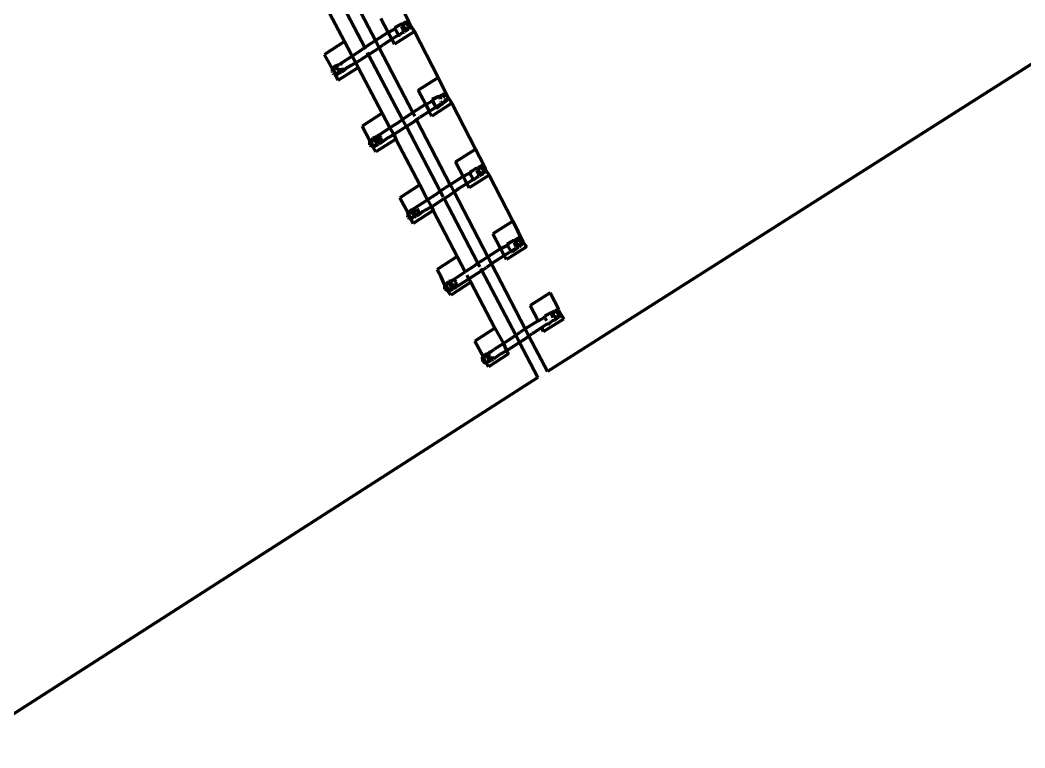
# Model space of a CAD drawing. Header units: millimetres. Extents: x 4307 to 31003, y 2809 to 20009.
# Drawn here: x 15474 to 15538, y 8530.5 to 8576.8 of the extents above; entities that cross this region are included whole.
import ezdxf

# ---------------------------------------------------------------- set-up
doc = ezdxf.new("R2010")
doc.units = ezdxf.units.MM
doc.layers.add('ProfileEdges', color=7, linetype='Continuous')

msp = doc.modelspace()

# ---------------------------------------------------------------- linework, layer by layer
for p, q in [((15497.916, 8576.322), (15498.16, 8575.854)), ((15494.424, 8573.698), (15494.364, 8573.733)), ((15494.583, 8573.607), (15494.452, 8573.644)), ((15494.611, 8573.591), (15494.583, 8573.607)), ((15500.337, 8571.723), (15500.507, 8571.373)), ((15500.486, 8571.272), (15500.525, 8571.296)), ((15500.525, 8571.296), (15500.507, 8571.373)), ((15496.705, 8569.388), (15496.709, 8569.363)), ((15496.709, 8569.363), (15496.713, 8569.292)), ((15496.968, 8569.018), (15496.837, 8569.055)), ((15496.995, 8569.002), (15496.968, 8569.018)), ((15502.646, 8567.168), (15502.685, 8567.143)), ((15502.871, 8566.682), (15502.929, 8566.676)), ((15499.089, 8564.799), (15499.093, 8564.774)), ((15499.093, 8564.774), (15499.097, 8564.703)), ((15499.352, 8564.429), (15499.221, 8564.465)), ((15499.379, 8564.413), (15499.352, 8564.429)), ((15505.065, 8562.422), (15505.276, 8562.195)), ((15505.255, 8562.093), (15505.294, 8562.118)), ((15505.294, 8562.118), (15505.276, 8562.195)), ((15501.474, 8560.21), (15501.498, 8560.058)), ((15501.498, 8560.058), (15501.512, 8559.968)), ((15501.572, 8559.934), (15501.512, 8559.968)), ((15501.683, 8559.87), (15501.572, 8559.934)), ((15501.764, 8559.824), (15501.683, 8559.87)), ((15507.449, 8557.833), (15507.573, 8557.736)), ((15507.658, 8557.574), (15507.698, 8557.498)), ((15503.858, 8555.621), (15503.866, 8555.524)), ((15503.912, 8555.435), (15503.892, 8555.405)), ((15503.94, 8555.382), (15503.901, 8555.376)), ((15504.121, 8555.25), (15503.99, 8555.287)), ((15504.148, 8555.234), (15504.121, 8555.25))]:
    msp.add_line(p, q)
at = {"layer": 'ProfileEdges', "lineweight": 211}
for p, q in [((15573.128, 8596.113), (15507.584, 8554.444)), ((15495.967, 8575.076), (15493.809, 8579.193)), ((15494.489, 8579.65), (15496.636, 8575.516)), ((15494.679, 8575.449), (15493.148, 8578.37)), ((15498.268, 8577.738), (15498.758, 8576.706)), ((15497.457, 8576.035), (15496.993, 8576.928)), ((15498.489, 8576.653), (15498.434, 8576.616)), ((15498.463, 8576.629), (15498.526, 8576.671)), ((15498.526, 8576.671), (15498.489, 8576.653)), ((15498.758, 8576.706), (15498.526, 8576.671)), ((15498.785, 8576.412), (15498.526, 8576.671)), ((15498.881, 8576.47), (15498.758, 8576.706)), ((15497.41, 8576.009), (15496.636, 8575.516)), ((15497.41, 8576.009), (15497.457, 8576.035)), ((15497.457, 8576.035), (15497.809, 8576.221)), ((15497.685, 8575.596), (15497.457, 8576.035)), ((15497.892, 8576.281), (15497.809, 8576.221)), ((15499.123, 8576.094), (15497.848, 8575.283)), ((15498.231, 8576.528), (15497.877, 8576.346)), ((15497.877, 8576.346), (15497.916, 8576.322)), ((15497.892, 8576.281), (15497.916, 8576.322)), ((15497.912, 8576.189), (15497.892, 8576.281)), ((15497.912, 8576.189), (15498.121, 8575.828)), ((15498.231, 8576.528), (15497.916, 8576.322)), ((15497.953, 8576.312), (15497.916, 8576.322)), ((15498.365, 8576.027), (15498.16, 8575.854)), ((15498.332, 8576.554), (15498.231, 8576.528)), ((15498.352, 8576.475), (15498.324, 8576.428)), ((15498.425, 8576.181), (15498.324, 8576.428)), ((15498.332, 8576.554), (15498.434, 8576.616)), ((15498.352, 8576.475), (15498.332, 8576.554)), ((15498.435, 8576.562), (15498.352, 8576.475)), ((15498.363, 8576.202), (15498.425, 8576.181)), ((15498.365, 8576.027), (15498.478, 8576.055)), ((15498.435, 8576.562), (15498.434, 8576.616)), ((15498.439, 8576.345), (15498.435, 8576.562)), ((15498.439, 8576.345), (15498.695, 8576.234)), ((15498.559, 8576.146), (15498.478, 8576.055)), ((15498.638, 8576.188), (15498.516, 8576.2)), ((15498.667, 8576.179), (15498.559, 8576.146)), ((15498.587, 8576.128), (15498.667, 8576.179)), ((15498.695, 8576.234), (15498.638, 8576.188)), ((15498.667, 8576.179), (15498.638, 8576.188)), ((15498.695, 8576.234), (15498.667, 8576.179)), ((15498.739, 8576.262), (15498.695, 8576.234)), ((15498.695, 8576.234), (15498.767, 8576.239)), ((15498.785, 8576.412), (15498.739, 8576.262)), ((15498.881, 8576.47), (15498.767, 8576.239)), ((15498.881, 8576.47), (15499.123, 8576.094)), ((15499.123, 8576.094), (15500.643, 8573.167)), ((15494.679, 8575.449), (15493.407, 8574.633)), ((15495.095, 8574.656), (15494.679, 8575.449)), ((15496.636, 8575.516), (15496.318, 8575.314)), ((15496.636, 8575.516), (15496.873, 8575.06)), ((15497.685, 8575.596), (15497.141, 8575.251)), ((15498.023, 8575.811), (15497.685, 8575.596)), ((15497.848, 8575.283), (15497.685, 8575.596)), ((15498.121, 8575.828), (15498.023, 8575.811)), ((15498.121, 8575.828), (15498.16, 8575.854)), ((15495.722, 8574.891), (15495.152, 8574.527)), ((15495.967, 8575.076), (15495.722, 8574.891)), ((15496.318, 8575.314), (15495.967, 8575.076)), ((15496.023, 8574.969), (15495.967, 8575.076)), ((15496.209, 8574.614), (15496.141, 8574.745)), ((15496.565, 8574.841), (15496.209, 8574.614)), ((15496.565, 8574.841), (15496.873, 8575.06)), ((15496.873, 8575.06), (15497.09, 8575.217)), ((15496.873, 8575.06), (15499.021, 8570.927)), ((15497.141, 8575.251), (15497.09, 8575.217)), ((15493.904, 8573.721), (15493.407, 8574.633)), ((15494.43, 8574.047), (15494.453, 8574.062)), ((15494.493, 8574.104), (15494.453, 8574.062)), ((15494.543, 8573.978), (15494.453, 8574.062)), ((15495.152, 8574.527), (15494.493, 8574.104)), ((15495.039, 8573.907), (15495.389, 8574.094)), ((15495.095, 8574.656), (15495.152, 8574.527)), ((15495.152, 8574.527), (15495.389, 8574.094)), ((15495.389, 8574.094), (15495.435, 8574.119)), ((15495.389, 8574.094), (15495.539, 8573.809)), ((15496.209, 8574.614), (15495.435, 8574.119)), ((15498.368, 8570.497), (15496.209, 8574.614)), ((15494.085, 8573.876), (15493.904, 8573.721)), ((15493.905, 8573.683), (15493.904, 8573.721)), ((15493.907, 8573.582), (15493.905, 8573.683)), ((15493.969, 8573.651), (15493.905, 8573.683)), ((15493.909, 8573.483), (15493.908, 8573.543)), ((15493.933, 8573.437), (15493.978, 8573.406)), ((15493.969, 8573.651), (15494.085, 8573.876)), ((15493.969, 8573.651), (15494.092, 8573.415)), ((15494.054, 8573.707), (15494.314, 8573.989)), ((15494.085, 8573.876), (15494.314, 8573.989)), ((15494.351, 8573.577), (15494.224, 8573.72)), ((15494.232, 8573.384), (15494.295, 8573.431)), ((15494.267, 8572.993), (15495.539, 8573.809)), ((15494.295, 8573.431), (15494.351, 8573.577)), ((15494.353, 8573.45), (15494.295, 8573.431)), ((15494.295, 8573.431), (15494.333, 8573.411)), ((15494.314, 8573.989), (15494.364, 8573.987)), ((15494.353, 8573.45), (15494.333, 8573.411)), ((15494.353, 8573.45), (15494.453, 8573.505)), ((15494.43, 8574.047), (15494.364, 8573.987)), ((15494.424, 8573.698), (15494.403, 8573.739)), ((15494.452, 8573.644), (15494.424, 8573.698)), ((15494.452, 8573.644), (15494.49, 8573.553)), ((15494.49, 8573.553), (15494.453, 8573.505)), ((15494.49, 8573.553), (15494.583, 8573.607)), ((15494.49, 8573.553), (15494.611, 8573.591)), ((15494.583, 8573.607), (15494.604, 8573.623)), ((15494.604, 8573.623), (15494.617, 8573.771)), ((15494.611, 8573.591), (15494.604, 8573.623)), ((15494.633, 8573.606), (15494.611, 8573.591)), ((15494.89, 8573.813), (15494.633, 8573.606)), ((15494.982, 8573.865), (15494.89, 8573.813)), ((15495.039, 8573.907), (15494.982, 8573.865)), ((15495.539, 8573.809), (15497.07, 8570.888)), ((15494.007, 8573.387), (15494.117, 8573.313)), ((15494.206, 8573.413), (15494.092, 8573.415)), ((15494.117, 8573.313), (15494.092, 8573.415)), ((15494.117, 8573.313), (15494.16, 8573.336)), ((15494.267, 8572.993), (15494.117, 8573.313)), ((15494.232, 8573.384), (15494.16, 8573.336)), ((15494.232, 8573.384), (15494.206, 8573.413)), ((15499.368, 8572.356), (15500.643, 8573.167)), ((15500.643, 8573.167), (15501.142, 8572.117)), ((15499.841, 8571.446), (15499.368, 8572.356)), ((15499.841, 8571.446), (15500.193, 8571.632)), ((15500.193, 8571.632), (15500.276, 8571.692)), ((15501.498, 8571.523), (15500.223, 8570.712)), ((15500.615, 8571.939), (15500.261, 8571.757)), ((15500.301, 8571.733), (15500.261, 8571.757)), ((15500.301, 8571.733), (15500.276, 8571.692)), ((15500.276, 8571.692), (15500.296, 8571.6)), ((15500.296, 8571.6), (15500.486, 8571.272)), ((15500.301, 8571.733), (15500.615, 8571.939)), ((15500.301, 8571.733), (15500.337, 8571.723)), ((15500.717, 8571.964), (15500.615, 8571.939)), ((15500.678, 8571.897), (15500.717, 8571.964)), ((15500.736, 8571.886), (15500.708, 8571.839)), ((15500.75, 8571.832), (15500.708, 8571.839)), ((15500.819, 8572.027), (15500.717, 8571.964)), ((15500.717, 8571.964), (15500.736, 8571.886)), ((15500.821, 8571.913), (15500.736, 8571.886)), ((15500.736, 8571.886), (15500.75, 8571.832)), ((15500.821, 8571.913), (15500.75, 8571.832)), ((15500.797, 8571.641), (15500.809, 8571.592)), ((15500.944, 8571.557), (15500.809, 8571.592)), ((15500.847, 8572.039), (15500.819, 8572.027)), ((15500.821, 8571.913), (15500.819, 8572.027)), ((15500.847, 8572.039), (15500.91, 8572.081)), ((15500.862, 8571.466), (15500.944, 8571.557)), ((15501.142, 8572.117), (15500.91, 8572.081)), ((15501.106, 8571.894), (15500.91, 8572.081)), ((15500.982, 8571.561), (15500.944, 8571.557)), ((15501.022, 8571.599), (15500.982, 8571.561)), ((15500.982, 8571.561), (15501.051, 8571.59)), ((15500.984, 8571.704), (15501.092, 8571.669)), ((15501.076, 8571.638), (15501.022, 8571.599)), ((15501.051, 8571.59), (15501.022, 8571.599)), ((15501.051, 8571.59), (15501.076, 8571.638)), ((15501.123, 8571.673), (15501.076, 8571.638)), ((15501.151, 8571.65), (15501.076, 8571.638)), ((15501.092, 8571.669), (15501.123, 8571.673)), ((15501.123, 8571.673), (15501.168, 8571.82)), ((15501.123, 8571.673), (15501.151, 8571.65)), ((15501.265, 8571.881), (15501.142, 8572.117)), ((15501.265, 8571.881), (15501.151, 8571.65)), ((15501.265, 8571.881), (15501.498, 8571.523)), ((15503.018, 8568.596), (15501.498, 8571.523)), ((15497.07, 8570.888), (15495.798, 8570.072)), ((15497.56, 8569.953), (15497.07, 8570.888)), ((15499.021, 8570.927), (15498.703, 8570.724)), ((15499.794, 8571.42), (15499.021, 8570.927)), ((15499.021, 8570.927), (15499.143, 8570.691)), ((15500.07, 8571.007), (15499.525, 8570.662)), ((15499.794, 8571.42), (15499.841, 8571.446)), ((15499.841, 8571.446), (15500.07, 8571.007)), ((15500.407, 8571.221), (15500.07, 8571.007)), ((15500.223, 8570.712), (15500.07, 8571.007)), ((15500.505, 8571.239), (15500.407, 8571.221)), ((15500.486, 8571.272), (15500.505, 8571.239)), ((15500.525, 8571.296), (15500.505, 8571.239)), ((15500.505, 8571.239), (15500.544, 8571.216)), ((15500.749, 8571.438), (15500.525, 8571.296)), ((15500.544, 8571.216), (15500.862, 8571.466)), ((15500.749, 8571.438), (15500.862, 8571.466)), ((15498.106, 8570.302), (15497.56, 8569.953)), ((15498.368, 8570.497), (15498.106, 8570.302)), ((15498.703, 8570.724), (15498.368, 8570.497)), ((15498.61, 8570.035), (15498.368, 8570.497)), ((15498.949, 8570.252), (15498.61, 8570.035)), ((15498.949, 8570.252), (15499.258, 8570.471)), ((15499.201, 8570.581), (15499.258, 8570.471)), ((15499.258, 8570.471), (15499.474, 8570.628)), ((15499.258, 8570.471), (15501.405, 8566.338)), ((15499.525, 8570.662), (15499.474, 8570.628)), ((15496.288, 8569.132), (15495.798, 8570.072)), ((15496.878, 8569.515), (15497.56, 8569.953)), ((15497.56, 8569.953), (15497.82, 8569.53)), ((15498.61, 8570.035), (15497.82, 8569.53)), ((15500.768, 8565.919), (15498.61, 8570.035)), ((15496.328, 8569.162), (15496.288, 8569.132)), ((15496.294, 8568.875), (15496.288, 8569.132)), ((15496.328, 8569.162), (15496.444, 8569.232)), ((15496.353, 8569.061), (15496.444, 8569.232)), ((15496.353, 8569.061), (15496.476, 8568.825)), ((15496.438, 8569.118), (15496.534, 8569.215)), ((15496.444, 8569.232), (15496.476, 8569.292)), ((15496.444, 8569.232), (15496.492, 8569.263)), ((15496.705, 8569.388), (15496.476, 8569.292)), ((15496.476, 8569.292), (15496.594, 8569.276)), ((15496.492, 8569.263), (15496.534, 8569.215)), ((15496.534, 8569.215), (15496.594, 8569.276)), ((15496.534, 8569.215), (15496.735, 8568.987)), ((15496.594, 8569.276), (15496.705, 8569.388)), ((15496.594, 8569.276), (15496.713, 8569.292)), ((15497.93, 8569.248), (15496.658, 8568.432)), ((15496.679, 8568.842), (15496.735, 8568.987)), ((15496.705, 8569.388), (15496.774, 8569.444)), ((15496.713, 8569.292), (15496.731, 8569.258)), ((15496.731, 8569.258), (15496.874, 8569.238)), ((15496.743, 8569.147), (15496.731, 8569.258)), ((15496.808, 8569.109), (15496.743, 8569.147)), ((15496.774, 8569.444), (15496.837, 8569.472)), ((15496.837, 8569.055), (15496.808, 8569.109)), ((15496.837, 8569.472), (15496.878, 8569.515)), ((15497.007, 8569.316), (15496.837, 8569.472)), ((15496.837, 8569.055), (15496.874, 8568.964)), ((15496.874, 8568.964), (15496.838, 8568.916)), ((15496.874, 8568.964), (15496.968, 8569.018)), ((15496.874, 8568.964), (15496.995, 8569.002)), ((15496.968, 8569.018), (15496.988, 8569.034)), ((15496.988, 8569.034), (15497.007, 8569.316)), ((15496.995, 8569.002), (15496.988, 8569.034)), ((15497.018, 8569.016), (15496.995, 8569.002)), ((15497.274, 8569.224), (15497.018, 8569.016)), ((15497.367, 8569.276), (15497.274, 8569.224)), ((15497.423, 8569.318), (15497.367, 8569.276)), ((15497.423, 8569.318), (15497.791, 8569.514)), ((15497.791, 8569.514), (15497.82, 8569.53)), ((15497.82, 8569.53), (15497.93, 8569.248)), ((15499.461, 8566.328), (15497.93, 8569.248)), ((15496.294, 8568.875), (15496.338, 8568.833)), ((15496.502, 8568.724), (15496.338, 8568.833)), ((15496.59, 8568.824), (15496.476, 8568.825)), ((15496.544, 8568.747), (15496.502, 8568.724)), ((15496.658, 8568.432), (15496.502, 8568.724)), ((15496.616, 8568.794), (15496.544, 8568.747)), ((15496.616, 8568.794), (15496.59, 8568.824)), ((15496.616, 8568.794), (15496.679, 8568.842)), ((15496.738, 8568.861), (15496.679, 8568.842)), ((15496.717, 8568.822), (15496.679, 8568.842)), ((15496.738, 8568.861), (15496.717, 8568.822)), ((15496.738, 8568.861), (15496.838, 8568.916)), ((15501.743, 8567.785), (15503.018, 8568.596)), ((15503.018, 8568.596), (15503.563, 8567.547)), ((15502.226, 8566.857), (15501.743, 8567.785)), ((15502.226, 8566.857), (15502.578, 8567.042)), ((15502.661, 8567.1), (15502.578, 8567.042)), ((15502.646, 8567.168), (15502.999, 8567.349)), ((15502.661, 8567.1), (15502.646, 8567.168)), ((15502.685, 8567.143), (15502.661, 8567.1)), ((15502.721, 8567.134), (15502.661, 8567.1)), ((15502.68, 8567.011), (15502.661, 8567.1)), ((15502.685, 8567.143), (15502.999, 8567.349)), ((15503.101, 8567.375), (15502.999, 8567.349)), ((15503.092, 8567.25), (15503.124, 8567.282)), ((15503.092, 8567.25), (15503.193, 8567.003)), ((15503.101, 8567.375), (15503.203, 8567.437)), ((15503.101, 8567.375), (15503.124, 8567.282)), ((15503.124, 8567.282), (15503.204, 8567.362)), ((15503.257, 8567.475), (15503.203, 8567.437)), ((15503.203, 8567.437), (15503.204, 8567.362)), ((15503.204, 8567.362), (15503.208, 8567.167)), ((15503.208, 8567.167), (15503.476, 8567.08)), ((15503.257, 8567.475), (15503.232, 8567.45)), ((15503.309, 8567.507), (15503.257, 8567.475)), ((15503.407, 8567.567), (15503.309, 8567.507)), ((15503.309, 8567.507), (15503.553, 8567.234)), ((15503.649, 8567.292), (15503.407, 8567.567)), ((15503.436, 8567), (15503.476, 8567.08)), ((15503.436, 8567), (15503.535, 8567.061)), ((15503.476, 8567.08), (15503.553, 8567.234)), ((15503.476, 8567.08), (15503.535, 8567.061)), ((15503.535, 8567.061), (15503.649, 8567.292)), ((15503.563, 8567.547), (15503.649, 8567.292)), ((15503.649, 8567.292), (15503.873, 8566.951)), ((15502.178, 8566.831), (15501.405, 8566.338)), ((15501.909, 8566.072), (15502.454, 8566.417)), ((15502.178, 8566.831), (15502.226, 8566.857)), ((15502.454, 8566.417), (15502.226, 8566.857)), ((15502.454, 8566.417), (15502.791, 8566.632)), ((15502.598, 8566.141), (15502.454, 8566.417)), ((15503.873, 8566.951), (15502.598, 8566.141)), ((15502.68, 8567.011), (15502.871, 8566.682)), ((15502.89, 8566.65), (15502.791, 8566.632)), ((15502.871, 8566.682), (15502.89, 8566.65)), ((15502.929, 8566.676), (15502.89, 8566.65)), ((15503.134, 8566.849), (15502.929, 8566.676)), ((15503.132, 8567.024), (15503.193, 8567.003)), ((15503.134, 8566.849), (15503.246, 8566.877)), ((15503.328, 8566.968), (15503.246, 8566.877)), ((15503.436, 8567), (15503.285, 8567.022)), ((15503.361, 8566.961), (15503.328, 8566.968)), ((15503.361, 8566.961), (15503.436, 8567)), ((15505.393, 8564.024), (15503.873, 8566.951)), ((15499.461, 8566.328), (15498.189, 8565.511)), ((15499.461, 8566.328), (15499.961, 8565.374)), ((15500.49, 8565.712), (15500.768, 8565.919)), ((15500.768, 8565.919), (15501.087, 8566.135)), ((15500.948, 8565.575), (15500.768, 8565.919)), ((15501.405, 8566.338), (15501.087, 8566.135)), ((15501.333, 8565.662), (15501.642, 8565.882)), ((15501.405, 8566.338), (15501.642, 8565.882)), ((15501.642, 8565.882), (15501.859, 8566.039)), ((15501.642, 8565.882), (15503.789, 8561.749)), ((15501.859, 8566.039), (15501.909, 8566.072)), ((15498.712, 8564.573), (15498.189, 8565.511)), ((15499.123, 8564.837), (15499.961, 8565.374)), ((15500.49, 8565.712), (15499.961, 8565.374)), ((15499.961, 8565.374), (15500.204, 8564.941)), ((15500.204, 8564.941), (15501.011, 8565.456)), ((15501.011, 8565.456), (15501.333, 8565.662)), ((15503.169, 8561.341), (15501.011, 8565.456)), ((15498.712, 8564.573), (15498.673, 8564.543)), ((15498.673, 8564.543), (15498.675, 8564.436)), ((15498.712, 8564.573), (15498.821, 8564.639)), ((15498.737, 8564.472), (15498.712, 8564.573)), ((15498.737, 8564.472), (15498.821, 8564.639)), ((15498.737, 8564.472), (15498.86, 8564.236)), ((15498.821, 8564.639), (15498.855, 8564.705)), ((15498.821, 8564.639), (15498.876, 8564.674)), ((15498.924, 8564.62), (15498.822, 8564.528)), ((15498.855, 8564.705), (15499.089, 8564.799)), ((15498.855, 8564.705), (15498.996, 8564.686)), ((15498.924, 8564.62), (15498.876, 8564.674)), ((15498.996, 8564.686), (15498.924, 8564.62)), ((15499.12, 8564.398), (15498.924, 8564.62)), ((15498.996, 8564.686), (15499.089, 8564.799)), ((15498.996, 8564.686), (15499.097, 8564.703)), ((15500.321, 8564.687), (15499.05, 8563.871)), ((15499.089, 8564.799), (15499.123, 8564.837)), ((15499.132, 8564.809), (15499.089, 8564.799)), ((15499.115, 8564.669), (15499.097, 8564.703)), ((15499.258, 8564.649), (15499.115, 8564.669)), ((15499.127, 8564.557), (15499.115, 8564.669)), ((15499.193, 8564.52), (15499.127, 8564.557)), ((15499.221, 8564.465), (15499.193, 8564.52)), ((15499.391, 8564.727), (15499.312, 8564.8)), ((15499.372, 8564.444), (15499.391, 8564.727)), ((15499.658, 8564.635), (15499.402, 8564.427)), ((15499.751, 8564.686), (15499.658, 8564.635)), ((15499.807, 8564.729), (15499.751, 8564.686)), ((15499.807, 8564.729), (15500.204, 8564.941)), ((15500.204, 8564.941), (15500.321, 8564.687)), ((15500.321, 8564.687), (15501.853, 8561.767)), ((15498.676, 8564.388), (15498.678, 8564.274)), ((15498.714, 8564.25), (15498.764, 8564.217)), ((15498.799, 8564.193), (15498.902, 8564.152)), ((15498.975, 8564.234), (15498.86, 8564.236)), ((15498.902, 8564.152), (15498.86, 8564.236)), ((15498.902, 8564.152), (15498.929, 8564.158)), ((15499.05, 8563.871), (15498.902, 8564.152)), ((15499, 8564.205), (15498.929, 8564.158)), ((15499, 8564.205), (15498.975, 8564.234)), ((15499, 8564.205), (15499.064, 8564.252)), ((15499.064, 8564.252), (15499.12, 8564.398)), ((15499.064, 8564.252), (15499.102, 8564.232)), ((15499.122, 8564.272), (15499.102, 8564.232)), ((15499.122, 8564.272), (15499.222, 8564.327)), ((15499.221, 8564.465), (15499.259, 8564.374)), ((15499.259, 8564.374), (15499.222, 8564.327)), ((15499.259, 8564.374), (15499.352, 8564.429)), ((15499.259, 8564.374), (15499.379, 8564.413)), ((15499.352, 8564.429), (15499.372, 8564.444)), ((15499.379, 8564.413), (15499.372, 8564.444)), ((15499.402, 8564.427), (15499.379, 8564.413)), ((15505.393, 8564.024), (15504.118, 8563.214)), ((15505.393, 8564.024), (15506.033, 8562.703)), ((15504.61, 8562.268), (15504.118, 8563.214)), ((15505.384, 8562.76), (15505.03, 8562.579)), ((15505.069, 8562.554), (15505.03, 8562.579)), ((15505.069, 8562.554), (15505.045, 8562.511)), ((15505.069, 8562.554), (15505.384, 8562.76)), ((15505.105, 8562.545), (15505.069, 8562.554)), ((15505.485, 8562.786), (15505.384, 8562.76)), ((15505.477, 8562.661), (15505.508, 8562.693)), ((15505.477, 8562.661), (15505.578, 8562.413)), ((15505.587, 8562.848), (15505.485, 8562.786)), ((15505.485, 8562.786), (15505.508, 8562.693)), ((15505.508, 8562.693), (15505.589, 8562.773)), ((15505.642, 8562.886), (15505.587, 8562.848)), ((15505.587, 8562.848), (15505.589, 8562.773)), ((15505.589, 8562.773), (15505.592, 8562.578)), ((15505.592, 8562.578), (15505.86, 8562.491)), ((15505.642, 8562.886), (15505.616, 8562.861)), ((15505.642, 8562.886), (15505.694, 8562.918)), ((15505.791, 8562.977), (15505.694, 8562.918)), ((15505.938, 8562.645), (15505.694, 8562.918)), ((15506.033, 8562.703), (15505.791, 8562.977)), ((15505.938, 8562.645), (15505.86, 8562.491)), ((15505.92, 8562.472), (15506.033, 8562.703)), ((15506.033, 8562.703), (15506.248, 8562.38)), ((15504.562, 8562.241), (15503.789, 8561.749)), ((15504.562, 8562.241), (15504.61, 8562.268)), ((15504.61, 8562.268), (15504.962, 8562.453)), ((15504.61, 8562.268), (15504.838, 8561.828)), ((15504.838, 8561.828), (15505.176, 8562.043)), ((15505.045, 8562.511), (15504.962, 8562.453)), ((15506.248, 8562.38), (15504.973, 8561.569)), ((15505.045, 8562.511), (15505.065, 8562.422)), ((15505.065, 8562.422), (15505.255, 8562.093)), ((15505.274, 8562.06), (15505.176, 8562.043)), ((15505.255, 8562.093), (15505.274, 8562.06)), ((15505.294, 8562.118), (15505.274, 8562.06)), ((15505.274, 8562.06), (15505.313, 8562.038)), ((15505.518, 8562.26), (15505.294, 8562.118)), ((15505.631, 8562.288), (15505.313, 8562.038)), ((15505.518, 8562.26), (15505.631, 8562.288)), ((15505.578, 8562.413), (15505.712, 8562.379)), ((15505.712, 8562.379), (15505.631, 8562.288)), ((15505.712, 8562.379), (15505.782, 8562.395)), ((15505.82, 8562.411), (15505.782, 8562.395)), ((15505.86, 8562.491), (15505.82, 8562.411)), ((15505.82, 8562.411), (15505.92, 8562.472)), ((15505.86, 8562.491), (15505.92, 8562.472)), ((15501.853, 8561.767), (15500.581, 8560.951)), ((15502.362, 8560.795), (15501.853, 8561.767)), ((15503.169, 8561.341), (15502.875, 8561.123)), ((15503.471, 8561.546), (15503.169, 8561.341)), ((15503.287, 8561.114), (15503.169, 8561.341)), ((15503.789, 8561.749), (15503.471, 8561.546)), ((15504.026, 8561.293), (15503.718, 8561.073)), ((15503.789, 8561.749), (15504.026, 8561.293)), ((15504.243, 8561.45), (15504.026, 8561.293)), ((15504.026, 8561.293), (15506.174, 8557.16)), ((15504.243, 8561.45), (15504.294, 8561.483)), ((15504.294, 8561.483), (15504.838, 8561.828)), ((15504.973, 8561.569), (15504.838, 8561.828)), ((15500.832, 8560.472), (15500.581, 8560.951)), ((15501.646, 8560.337), (15502.362, 8560.795)), ((15502.875, 8561.123), (15502.362, 8560.795)), ((15502.588, 8560.352), (15503.411, 8560.878)), ((15503.411, 8560.878), (15503.352, 8560.991)), ((15503.411, 8560.878), (15503.718, 8561.073)), ((15505.569, 8556.763), (15503.411, 8560.878)), ((15501.057, 8559.954), (15500.832, 8560.472)), ((15501.244, 8560.114), (15501.096, 8559.984)), ((15501.096, 8559.984), (15501.26, 8560.085)), ((15501.121, 8559.883), (15501.244, 8560.114)), ((15501.244, 8560.114), (15501.3, 8560.142)), ((15501.26, 8560.085), (15501.504, 8559.809)), ((15501.3, 8560.142), (15501.318, 8560.168)), ((15501.474, 8560.21), (15501.318, 8560.168)), ((15501.318, 8560.168), (15501.498, 8560.058)), ((15502.713, 8560.126), (15501.441, 8559.31)), ((15501.474, 8560.21), (15501.543, 8560.265)), ((15501.498, 8560.058), (15501.572, 8560.013)), ((15501.543, 8560.265), (15501.606, 8560.294)), ((15501.572, 8559.934), (15501.572, 8560.013)), ((15501.606, 8560.294), (15501.646, 8560.337)), ((15501.775, 8560.138), (15501.606, 8560.294)), ((15501.764, 8559.824), (15502.588, 8560.352)), ((15501.781, 8559.987), (15501.775, 8560.138)), ((15502.469, 8560.591), (15502.588, 8560.352)), ((15502.588, 8560.352), (15502.713, 8560.126)), ((15502.713, 8560.126), (15504.244, 8557.206)), ((15501.096, 8559.984), (15501.057, 8559.954)), ((15501.062, 8559.692), (15501.057, 8559.954)), ((15501.062, 8559.732), (15501.062, 8559.692)), ((15501.062, 8559.692), (15501.098, 8559.661)), ((15501.27, 8559.545), (15501.098, 8559.661)), ((15501.121, 8559.883), (15501.365, 8559.609)), ((15501.313, 8559.568), (15501.27, 8559.545)), ((15501.441, 8559.31), (15501.27, 8559.545)), ((15501.365, 8559.609), (15501.313, 8559.568)), ((15501.365, 8559.609), (15501.504, 8559.809)), ((15501.553, 8559.726), (15501.365, 8559.609)), ((15501.365, 8559.609), (15501.565, 8559.695)), ((15501.565, 8559.695), (15501.574, 8559.741)), ((15501.574, 8559.741), (15501.572, 8559.934)), ((15501.683, 8559.87), (15501.574, 8559.741)), ((15501.574, 8559.741), (15501.764, 8559.824)), ((15501.703, 8559.895), (15501.683, 8559.87)), ((15501.781, 8559.987), (15501.703, 8559.895)), ((15501.764, 8559.824), (15501.781, 8559.987)), ((15507.768, 8559.453), (15506.493, 8558.642)), ((15508.313, 8558.404), (15507.768, 8559.453)), ((15506.994, 8557.679), (15506.493, 8558.642)), ((15507.414, 8557.989), (15507.768, 8558.171)), ((15507.768, 8558.171), (15507.453, 8557.965)), ((15507.869, 8558.197), (15507.768, 8558.171)), ((15507.889, 8558.119), (15507.861, 8558.071)), ((15507.972, 8558.259), (15507.869, 8558.197)), ((15507.889, 8558.119), (15507.869, 8558.197)), ((15507.972, 8558.204), (15507.889, 8558.119)), ((15508.026, 8558.297), (15507.972, 8558.259)), ((15507.972, 8558.204), (15507.972, 8558.259)), ((15507.976, 8557.989), (15507.972, 8558.204)), ((15508, 8558.272), (15508.026, 8558.297)), ((15508.026, 8558.297), (15508.078, 8558.329)), ((15508.295, 8558.349), (15508.078, 8558.329)), ((15508.078, 8558.329), (15508.322, 8558.055)), ((15508.313, 8558.404), (15508.295, 8558.349)), ((15508.418, 8558.113), (15508.295, 8558.349)), ((15508.418, 8558.113), (15508.304, 8557.883)), ((15508.418, 8558.113), (15508.623, 8557.809)), ((15506.947, 8557.652), (15506.174, 8557.16)), ((15506.947, 8557.652), (15506.994, 8557.679)), ((15506.994, 8557.679), (15507.346, 8557.864)), ((15507.049, 8557.574), (15506.994, 8557.679)), ((15507.56, 8557.454), (15507.222, 8557.24)), ((15507.429, 8557.922), (15507.346, 8557.864)), ((15507.348, 8556.998), (15508.623, 8557.809)), ((15507.414, 8557.989), (15507.453, 8557.965)), ((15507.453, 8557.965), (15507.429, 8557.922)), ((15507.449, 8557.833), (15507.429, 8557.922)), ((15507.449, 8557.833), (15507.523, 8557.705)), ((15507.49, 8557.955), (15507.453, 8557.965)), ((15507.658, 8557.471), (15507.56, 8557.454)), ((15507.617, 8557.543), (15507.658, 8557.471)), ((15507.658, 8557.471), (15507.698, 8557.498)), ((15507.902, 8557.671), (15507.698, 8557.498)), ((15507.95, 8557.873), (15507.861, 8558.071)), ((15508.015, 8557.698), (15507.902, 8557.671)), ((15507.976, 8557.989), (15508.245, 8557.902)), ((15508.097, 8557.79), (15508.015, 8557.698)), ((15508.054, 8557.844), (15508.176, 8557.831)), ((15508.13, 8557.782), (15508.097, 8557.79)), ((15508.176, 8557.831), (15508.13, 8557.782)), ((15508.13, 8557.782), (15508.204, 8557.822)), ((15508.229, 8557.871), (15508.176, 8557.831)), ((15508.176, 8557.831), (15508.204, 8557.822)), ((15508.229, 8557.871), (15508.204, 8557.822)), ((15508.276, 8557.905), (15508.229, 8557.871)), ((15508.304, 8557.883), (15508.229, 8557.871)), ((15508.245, 8557.902), (15508.276, 8557.905)), ((15508.322, 8558.055), (15508.276, 8557.905)), ((15508.276, 8557.905), (15508.304, 8557.883)), ((15504.244, 8557.206), (15502.972, 8556.39)), ((15504.244, 8557.206), (15504.796, 8556.238)), ((15505.569, 8556.763), (15505.855, 8556.957)), ((15506.174, 8557.16), (15505.855, 8556.957)), ((15506.174, 8557.16), (15506.411, 8556.704)), ((15506.411, 8556.704), (15506.627, 8556.86)), ((15506.678, 8556.894), (15506.627, 8556.86)), ((15507.222, 8557.24), (15506.678, 8556.894)), ((15507.348, 8556.998), (15507.222, 8557.24)), ((15503.488, 8555.405), (15502.972, 8556.39)), ((15504.796, 8556.238), (15504.214, 8555.865)), ((15504.796, 8556.238), (15505.569, 8556.763)), ((15504.796, 8556.238), (15504.973, 8555.763)), ((15505.812, 8556.299), (15504.973, 8555.763)), ((15505.812, 8556.299), (15505.569, 8556.763)), ((15506.102, 8556.484), (15505.812, 8556.299)), ((15506.985, 8554.061), (15505.812, 8556.299)), ((15506.102, 8556.484), (15506.411, 8556.704)), ((15506.411, 8556.704), (15507.584, 8554.444)), ((15503.593, 8555.465), (15503.624, 8555.527)), ((15503.624, 8555.527), (15503.858, 8555.621)), ((15503.866, 8555.524), (15503.624, 8555.527)), ((15505.104, 8555.565), (15503.832, 8554.749)), ((15503.927, 8555.676), (15503.858, 8555.621)), ((15503.866, 8555.524), (15503.884, 8555.49)), ((15503.99, 8555.705), (15503.927, 8555.676)), ((15503.99, 8555.705), (15504.031, 8555.748)), ((15504.058, 8555.642), (15503.99, 8555.705)), ((15504.031, 8555.748), (15504.214, 8555.865)), ((15504.519, 8555.508), (15504.576, 8555.55)), ((15504.576, 8555.55), (15504.973, 8555.763)), ((15504.973, 8555.763), (15505.104, 8555.565)), ((15503.441, 8555.364), (15503.447, 8555.096)), ((15503.469, 8555.081), (15503.622, 8554.978)), ((15503.488, 8555.405), (15503.593, 8555.465)), ((15503.526, 8555.333), (15503.488, 8555.405)), ((15503.526, 8555.333), (15503.593, 8555.465)), ((15503.698, 8555.005), (15503.526, 8555.333)), ((15503.644, 8555.495), (15503.593, 8555.465)), ((15503.644, 8555.495), (15503.888, 8555.22)), ((15503.769, 8555.027), (15503.698, 8555.005)), ((15503.832, 8554.749), (15503.698, 8555.005)), ((15503.769, 8555.027), (15503.832, 8555.074)), ((15503.832, 8555.074), (15503.888, 8555.22)), ((15503.89, 8555.093), (15503.832, 8555.074)), ((15503.832, 8555.074), (15503.87, 8555.054)), ((15503.89, 8555.093), (15503.87, 8555.054)), ((15503.884, 8555.49), (15503.945, 8555.482)), ((15503.912, 8555.435), (15503.884, 8555.49)), ((15503.95, 8555.126), (15503.89, 8555.093)), ((15503.904, 8555.119), (15503.89, 8555.093)), ((15503.95, 8555.126), (15503.904, 8555.119)), ((15503.99, 8555.287), (15503.94, 8555.382)), ((15503.99, 8555.148), (15503.95, 8555.126)), ((15503.99, 8555.287), (15504.033, 8555.201)), ((15504.033, 8555.201), (15503.99, 8555.148)), ((15504.033, 8555.201), (15504.121, 8555.25)), ((15504.033, 8555.201), (15504.148, 8555.234)), ((15504.121, 8555.25), (15504.141, 8555.266)), ((15504.141, 8555.266), (15504.154, 8555.415)), ((15504.148, 8555.234), (15504.141, 8555.266)), ((15504.171, 8555.249), (15504.148, 8555.234)), ((15504.427, 8555.456), (15504.171, 8555.249)), ((15504.427, 8555.456), (15504.519, 8555.508)), ((15506.985, 8554.061), (15441.591, 8512.106))]:
    msp.add_line(p, q, dxfattribs=at)

doc.saveas('drawing.dxf')
